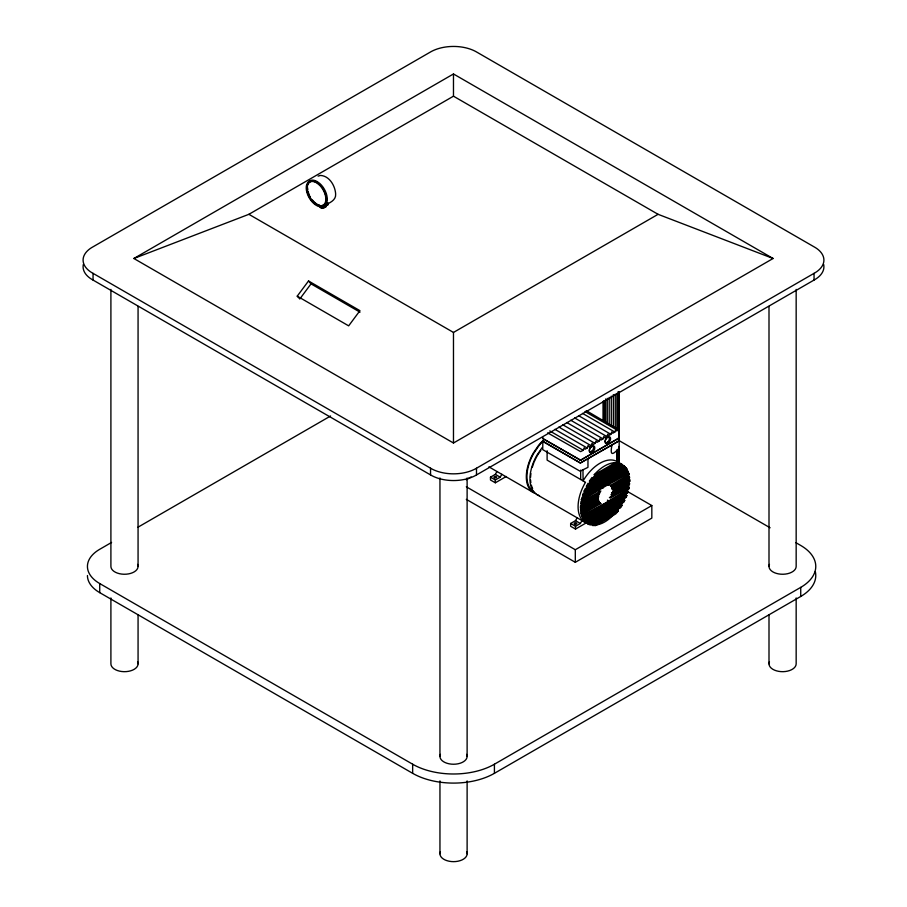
<?xml version="1.0" encoding="UTF-8"?>
<svg xmlns="http://www.w3.org/2000/svg" width="907" height="907" viewBox="0 0 907 907"><rect width="100%" height="100%" fill="white"/><g stroke="black" fill="none" stroke-linecap="round" stroke-linejoin="round"><path stroke-width="1.36" d="M581.353 507.818L580.446 507.285L580.684 505.052L581.591 505.573L598.756 495.664L598.359 498L581.353 507.818L581.353 509.224L598.359 499.406L598.756 501.276L581.591 511.185L580.684 510.664L580.446 508.691L581.353 509.224M581.761 504.077L580.843 503.555L581.081 501.31L581.999 501.832L600.819 490.97L599.255 493.975L581.761 504.077L581.591 505.573M581.999 501.832L582.271 500.279L605.57 486.118L628.88 473.363L629.152 474.61L610.32 485.483L611.885 486.685L629.39 476.583L629.549 477.887L612.384 487.796L611.477 487.274M580.446 507.285L597.452 497.467L597.622 495.902M618.925 446.482L618.925 463.42L618.891 460.926M609.402 497.58L628.234 486.708L628.472 484.474M628.63 482.978L629.549 483.499L612.384 493.408L611.477 492.886L628.63 482.978L628.88 480.733L629.787 481.254L629.866 480.506L628.63 477.365L629.549 477.887M628.234 486.708L629.152 487.24L628.88 488.794L605.57 502.954L582.271 515.709L581.353 515.176L582.113 516.854L583.53 518.487L627.621 493.034L628.12 491.333L627.213 490.812L582.113 516.854M629.549 483.499L629.39 484.996L611.885 495.097L610.32 498.113L629.152 487.24M618.971 462.978L619.198 461.969M547.635 432.866L580.627 451.629L583.246 450.269L584.165 447.763L585.072 449.214L587.203 447.99L588.11 445.484L589.017 446.936L591.149 445.711L592.056 443.206L592.963 444.657L595.094 443.421L596.001 440.927L596.919 442.378L599.039 441.142L599.958 438.648L600.865 440.099L602.985 438.863L603.903 436.369L604.81 437.82L606.942 436.584L607.849 434.09L608.756 435.541L610.887 434.306L611.794 431.8L612.713 433.251L614.833 432.027L615.74 429.521L616.658 430.972L618.665 429.759L586.205 410.599M582.271 500.279L581.353 499.746L582.113 497.206L583.02 497.739L628.12 471.697L625.955 468.397L626.862 468.919L584.278 493.499L583.371 492.977L582.611 495.517L583.53 496.038L627.621 470.586M583.02 497.739L583.53 496.038M584.278 493.499L584.992 491.685L626.147 467.933L626.862 468.919M612.384 493.408L612.781 491.072L629.787 481.254M583.53 518.487L582.611 517.965L583.371 519.632L625.955 495.041L626.703 492.501M627.213 490.812L627.961 488.272L628.88 488.794M625.955 495.041L626.862 495.573L626.147 497.387L584.992 521.14L584.085 520.618L587.328 523.305L623.812 502.24L624.742 500.301L623.835 499.768L585.48 521.91M587.963 458.942L587.963 467.354L580.083 471.209L542.726 449.634L542.862 440.621M307.337 184.552L308.346 182.318A14.342 8.276 60 0 1 317.133 181.536L319.752 183.441A14.342 8.276 60 0 1 327.178 197.511A14.342 8.276 60 0 1 322.2 206.297M618.937 438.07L580.945 459.985M584.992 491.685L584.085 491.163L585.48 488.249L586.398 488.771L624.742 466.629L621.295 464.067L622.213 464.588L588.938 483.805L588.019 483.272L586.421 486.311L587.328 486.832L623.812 465.767M586.398 488.771L587.328 486.832M580.843 503.555L598.348 493.442L599.504 491.038M622.905 501.718L621.272 504.757L588.042 523.94L586.421 522.783L575.503 529.076L570.65 526.275L570.65 523.464L575.503 520.663L577.158 517.795M623.835 499.768L624.764 497.83M506.265 476.481L495.335 482.785L490.472 479.984L490.472 477.184L495.335 474.372L496.991 471.504M490.472 477.184L495.335 479.984L500.188 477.184L501.843 474.304M570.65 523.464L575.503 526.275L580.367 523.464L582.022 520.595M620.796 464.01L590.344 481.583L589.437 481.061L591.988 477.479L592.906 478L618.245 463.375L617.327 462.853L622.213 464.588M588.938 483.805L590.344 481.583M542.103 447.627L537.069 454.985A34.364 19.841 -60 0 0 539.461 495.698M537.76 454.849L540.855 450.325M617.316 510.55L618.223 511.072L615.728 513.918L595.411 525.652L592.01 525.164L617.316 510.55L619.685 507.07L620.603 507.603L622.179 505.29L621.272 504.757M297.235 296.158L308.516 280.977L359.943 310.67L348.662 325.851L297.235 296.158L298.902 298.086M299.741 299.049L311.022 283.868L308.516 280.977M592.906 478L595.139 475.313L616 463.262L618.245 463.375M595.139 475.313L594.221 474.792L595.559 473.273A34.103 19.693 -60 0 1 613.756 462.763L616 463.262M581.353 499.746L604.663 485.596L627.961 472.842L628.88 473.363M614.81 513.396C609.855 518.929 603.416 524.223 595.797 524.994M327.846 202.578L327.846 204.869L322.484 207.964L318.255 205.787M542.692 437.73L542.692 438.603L580.401 460.053M542.862 437.82L542.862 438.512L580.083 459.985M542.692 440.541L542.692 441.403L580.242 462.967M133.873 258.495L453.477 73.966L773.081 258.495L453.477 443.013L133.873 258.495L248.881 214.313L453.477 96.187L658.085 214.313L773.081 258.495M324.298 205.651C328.856 203.055 336.282 200.651 335.647 193.962C335.159 185.833 329.502 175.958 320.568 175.436M248.881 214.313L453.477 332.438L658.085 214.313M111.595 542.431L99.725 549.291A41.96 24.228 0 0 0 99.725 583.552L99.725 592.645L412.651 773.32A57.821 33.378 0 0 0 494.417 773.32L800.734 596.466A51.314 29.625 0 0 0 815.325 571.648M137.977 527.205L330.59 415.996M93.047 273.358L430.542 468.205A31.972 18.457 0 0 0 476.492 468.227L814.055 273.336A31.677 18.287 0 0 0 814.055 246.829L476.492 51.937A32.459 18.741 0 0 0 430.576 51.937L93.047 246.806A31.53 18.208 0 0 0 93.047 273.358L93.047 280.07L430.542 474.917A31.972 18.457 0 0 0 476.492 474.939L814.055 280.048A31.677 18.287 0 0 0 823.624 264.334M466.255 479.758L471.118 476.946M581.126 459.906L618.483 438.342L618.483 437.639M594.221 474.792L615.093 462.74M589.437 481.061L619.878 463.477M586.421 486.311L622.905 465.246M584.085 491.163L625.229 467.4L626.147 467.933M582.611 495.517L626.703 470.064M609.81 485.086L610.978 486.163L628.472 476.05L629.39 476.583M628.88 479.327L611.874 489.145L611.703 487.773M629.787 479.86L612.781 489.678L612.384 487.796M580.684 510.664L597.849 500.755L598.756 501.276M581.761 512.489L599.255 502.387L600.819 503.589L581.999 514.462L581.081 513.929L580.843 511.967L581.761 512.489L581.591 511.185M581.081 513.929L599.912 503.068L600.819 503.589M583.02 517.375L628.12 491.333M583.371 519.632L584.278 520.153L626.862 495.573M586.398 522.443L624.742 500.301M588.042 523.94L588.96 524.473L622.179 505.29M620.603 507.603L590.536 524.96L588.96 524.473M592.917 525.686L618.223 511.072M466.311 486.798L575.31 549.733L651.827 505.55L651.827 518.112L575.31 562.295L466.311 499.36M99.725 583.552L412.651 764.216A57.821 33.378 0 0 0 494.417 764.216L800.734 587.373A51.314 29.625 0 0 0 800.734 545.47L795.824 542.635M318.108 176.128L320.205 175.482M580.797 460.155L580.106 460.132M580.627 462.853L618.483 441.142L618.483 440.451M580.378 462.978L618.869 441.029L618.925 392.833M580.185 462.819L542.613 441.04M599.912 503.068L598.348 501.866L599.255 502.387M326.713 204.483L327.846 204.869M584.992 411.551L616.08 429.499M582.543 413.388L614.833 432.027M578.598 415.667L610.887 434.306M619.311 440.734L770.088 527.772M574.653 417.946L606.942 436.584M570.707 420.224L602.985 438.863M611.953 445.088C609.64 456.833 613.087 454.396 618.483 448.863M616.658 450.62L616.805 461.436A34.103 19.693 -60 0 0 583.099 480.903L582.952 470.075M566.75 422.503L599.039 441.142M562.805 424.782L595.094 443.421M311.022 283.868L360 312.155M558.859 427.061L591.149 445.711M616.805 461.436L619.56 462.944A34.364 19.841 -60 0 1 622.587 465.45M624.742 466.629L623.835 466.107L625.229 467.4M554.914 429.34L587.203 447.99M628.12 471.697L627.213 471.175L627.961 472.842M629.152 474.61L628.234 474.089L628.472 476.05M549.767 430.938L583.246 450.269M627.293 491.39L651.827 505.55M610.978 486.163L611.885 486.685M607.418 484.701L608.325 485.234M625.229 496.866L626.147 497.387M601.908 487.887L602.815 488.408M610.978 494.576L611.885 495.097M598.348 493.442L599.255 493.975M607.418 500.131L608.325 500.664M597.452 497.467L598.359 498M586.421 522.783L587.328 523.305M488.896 466.856L533.429 492.558M537.069 494.666L585.208 522.455M495.335 474.372L500.188 477.184M575.503 520.663L580.367 523.464M318.368 183.679L319.207 184.291A13.424 7.755 60 0 1 320.761 185.844M584.992 521.14L584.278 520.153M310.001 196.241L310.421 197.114M597.849 500.755L597.452 498.873M582.271 515.709L581.999 514.462M814.055 273.336L814.055 280.048M800.734 587.373L800.734 596.466M796.165 289.412L796.165 566.422A13.582 7.846 0 0 1 780.814 574.188A13.582 7.846 0 0 1 769.465 564.392M796.165 597.951L796.165 663.833A13.582 7.846 0 0 1 780.814 671.611A13.582 7.846 0 0 1 769.465 661.804M769 306.373L769 566.422M769 614.776L769 663.833M619.175 391.654L619.175 462.23M618.143 391.654L618.155 429.907M618.155 449.736L618.155 462.491M616.896 393.445L616.896 428.762M616.896 449.94L616.896 462.649M615.252 394.16L615.252 428.059M613.336 394.602L613.336 427.095M611.273 396.144L611.273 425.814M609.209 397.379L609.209 424.227M607.271 398.32L607.271 423.762M605.615 398.989L605.615 423.013M604.323 400.86L604.323 420.644M603.506 401.155L603.506 420.939M603.212 401.382L603.212 419.748M580.673 470.109L580.673 479.497M575.503 526.275L575.503 529.076M575.31 549.733L575.31 562.295M547.114 450.734L547.114 460.121L585.525 482.297L585.208 482.773A34.364 19.841 -60 0 0 590.23 524.008M495.335 479.984L495.335 482.785M494.417 764.216L494.417 773.32M476.492 468.227L476.492 474.939M467.116 477.966L467.116 756.393M467.116 780.916L467.116 853.804M453.477 73.966L453.477 96.187M453.477 332.438L453.477 443.013M439.952 477.966L439.952 756.393M439.952 780.916L439.952 853.804M430.542 468.205L430.542 474.917M412.651 764.216L412.651 773.32M322.484 205.662L322.484 207.964M138.068 306.373L138.068 566.422M138.068 614.776L138.068 663.833M110.903 289.412L110.903 566.422A13.582 7.846 0 0 0 126.254 574.188A13.582 7.846 0 0 0 137.603 564.392M110.903 597.951L110.903 663.833A13.582 7.846 0 0 0 126.254 671.611A13.582 7.846 0 0 0 137.603 661.804M466.652 851.775A13.582 7.846 0 0 1 453.534 861.65A13.582 7.846 0 0 1 440.417 851.775M99.725 592.645A41.96 24.228 0 0 1 87.435 575.526M466.652 754.363A13.582 7.846 0 0 1 453.534 764.238A13.582 7.846 0 0 1 440.417 754.363M93.047 280.07A31.53 18.208 0 0 1 83.387 264.322M317.133 204.948A14.342 8.276 60 0 1 315.364 203.746M309.956 197.375A14.342 8.276 60 0 1 308.346 194.019M326.271 205.299A3.787 2.188 0 0 1 323.47 207.408A3.787 2.188 0 0 1 319.207 206.388M318.822 205.866A3.787 2.188 0 0 1 318.697 205.299M319.581 205.243A13.424 7.755 60 0 1 317.133 204.2M316.305 203.678A13.424 7.755 60 0 1 312.382 199.994M308.913 193.973A13.424 7.755 60 0 1 308.21 191.831M307.779 189.744A13.424 7.755 60 0 1 307.632 187.76M324.967 203.69A13.424 7.755 60 0 1 319.207 205.458L316.747 204.415A13.424 7.755 60 0 1 310.035 197.329L308.527 194.189A13.424 7.755 60 0 1 316.747 182.5M323.459 189.586A13.424 7.755 60 0 1 325.919 195.912M326.146 206.524A3.787 2.188 0 0 1 325.76 207.057M324.377 207.85A3.787 2.188 0 0 1 323.47 208.077M321.509 208.077A3.787 2.188 0 0 1 320.59 207.85M535.81 493.601A34.364 19.841 -60 0 1 533.429 452.888L538.452 445.518A34.364 19.841 -60 0 1 542.59 440.949M532.613 488.522A33.491 19.342 -60 0 1 531.377 485.188M530.856 482.694A33.491 19.342 -60 0 1 530.595 479.984M530.584 477.377A33.491 19.342 -60 0 1 530.924 473.613M532.364 467.071A33.491 19.342 -60 0 1 533.735 463.069M534.189 461.946A33.491 19.342 -60 0 1 537.5 455.235M533.86 491.809A33.491 19.342 -60 0 1 533.86 453.137L538.758 445.961A33.491 19.342 -60 0 1 542.511 441.777M307.586 182.76L306.566 184.994A14.342 8.276 60 0 0 313.743 203.474A14.342 8.276 60 0 0 326.157 202.363A14.342 8.276 60 0 0 318.992 183.883L316.362 181.967A14.342 8.276 60 0 0 307.586 182.76M318.822 184.506L316.362 182.715A13.424 7.755 60 0 0 308.142 194.415L309.65 197.556A13.424 7.755 60 0 0 324.581 203.905A13.424 7.755 60 0 0 318.822 184.506M592.77 452.026A3.866 2.233 -60 0 0 593.994 446.04A3.866 2.233 -60 0 0 589.414 450.099A3.866 2.233 -60 0 0 592.77 452.026M591.999 451.085A3.004 1.735 -60 0 0 592.951 446.437A3.004 1.735 -60 0 0 589.391 449.589A3.004 1.735 -60 0 0 591.999 451.085M574.857 524.11A1.292 0.748 0 0 0 576.795 523.464A1.292 0.748 0 0 0 574.857 522.817A1.292 0.748 0 0 0 574.857 524.11M607.792 441.97A3.004 1.735 -60 0 0 608.744 437.321A3.004 1.735 -60 0 0 605.184 440.473A3.004 1.735 -60 0 0 607.792 441.97M608.552 442.911A3.866 2.233 -60 0 0 609.776 436.925A3.866 2.233 -60 0 0 605.207 440.972A3.866 2.233 -60 0 0 608.552 442.911M494.417 477.706A1.292 0.748 0 0 0 496.571 477.377A1.292 0.748 0 0 0 494.995 476.458A1.292 0.748 0 0 0 494.417 477.706"/></g></svg>
